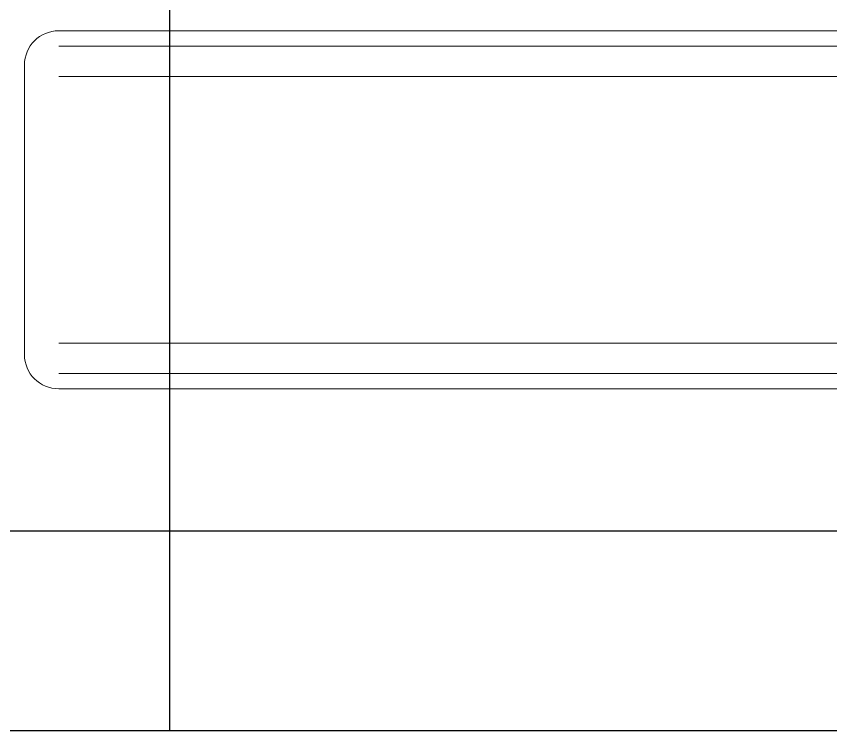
# Model space of a CAD drawing. Header units: inches. Extents: x -12418 to 57169, y -29325 to 19878.
# Drawn here: x 10740.5 to 11055.8, y -8477.4 to -8200.8 of the extents above; entities that cross this region are included whole.
import ezdxf

# ---------------------------------------------------------------- set-up
doc = ezdxf.new("R2010")
doc.units = ezdxf.units.IN
doc.header["$LTSCALE"] = 25
doc.header["$MEASUREMENT"] = 0
doc.linetypes.add('DASHDOT', pattern=[25.4, 12.7, -6.35, 0, -6.35])
doc.layers.add('00-Ground Floor$0$False Ceiling', color=251, linetype='Continuous')
for name, color, linetype, lineweight in [('00-Ground Floor$0$LOADING', 253, 'Continuous', 5), ('00-Ground Floor$0$Walls', 251, 'Continuous', 5), ('E-LITE-CLNG-CNDT', 6, 'DASHDOT', 35)]:
    doc.layers.add(name, color=color, linetype=linetype, lineweight=lineweight)

# ---------------------------------------------------------------- blocks, each defined once
blk = doc.blocks.new('00-Ground Floor$0$GF21008-P')
at = {"layer": '00-Ground Floor$0$LOADING'}
for p, q in [((0.68432, -0.20374), (0.79645, -0.20374)), ((0.67107, -0.77123), (0.67107, -0.21699)), ((0.67698, -0.77123), (0.67698, -0.21699)), ((0.6888, -0.77123), (0.6888, -0.21699)), ((0.79197, -0.76339), (0.79197, -0.21699)), ((0.80379, -0.76339), (0.80379, -0.21699)), ((0.8097, -0.76339), (0.8097, -0.21699))]:
    blk.add_line(p, q, dxfattribs=at)
for centre, start, end in [((0.68432, -0.21699), 90, 180), ((0.79645, -0.21699), 0, 90)]:
    blk.add_arc(centre, 0.01325, start, end, dxfattribs=at)
blk = doc.blocks.new('00-Ground Floor$0$A$Ce9e1c4c3')
at = {"layer": '00-Ground Floor$0$False Ceiling', "color": 254, "linetype": 'Continuous'}
for p, q in [((-89200, -8477.43), (-89200, -4747.43)), ((-89502.07, -8400), (-85902.07, -8400))]:
    blk.add_line(p, q, dxfattribs=at)
at = {"layer": '00-Ground Floor$0$False Ceiling', "color": 254}
blk.add_line((-85902.07, -8477.43, 0), (-89502.07, -8477.43, 0), dxfattribs=at)
blk = doc.blocks.new('00-Ground Floor')
at = {"layer": '00-Ground Floor$0$Walls'}
blk.add_line((10497.93, -8477.43, 0), (14097.93, -8477.43, 0), dxfattribs=at)
at = {"layer": '00-Ground Floor$0$False Ceiling', "color": 254}
blk.add_blockref('00-Ground Floor$0$A$Ce9e1c4c3', (100000, 0), dxfattribs=at)
at = {"layer": '00-Ground Floor$0$LOADING', "xscale": -1000, "yscale": 1000, "zscale": 1000, "rotation": 90.00000000000017}
blk.add_blockref('00-Ground Floor$0$GF21008-P', (10539.97, -7535.32), dxfattribs=at)

msp = doc.modelspace()

# ---------------------------------------------------------------- block references
at = {"layer": 'E-LITE-CLNG-CNDT'}
msp.add_blockref('00-Ground Floor', (0, 0), dxfattribs=at)

doc.saveas('drawing.dxf')
